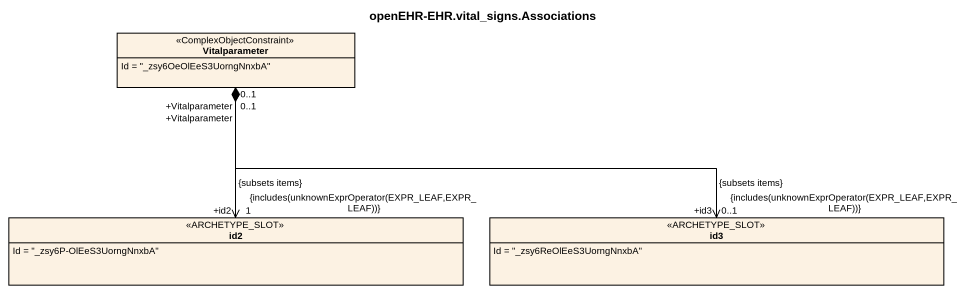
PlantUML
@startuml
title openEHR-EHR.vital_signs.Associations
hide circle
hide empty members
class Vitalparameter <<ComplexObjectConstraint>> {
  Id = "_zsy6OeOlEeS3UorngNnxbA"
}
class id2 <<ARCHETYPE_SLOT>> {
  Id = "_zsy6P-OlEeS3UorngNnxbA"
}
class id3 <<ARCHETYPE_SLOT>> {
  Id = "_zsy6ReOlEeS3UorngNnxbA"
}
Vitalparameter "+Vitalparameter\n0..1" *--> "+id2\n1\n{includes(unknownExprOperator(EXPR_LEAF,EXPR_LEAF))}\n{subsets items}" id2
Vitalparameter "+Vitalparameter\n0..1" *-right-> "+id3\n0..1\n{includes(unknownExprOperator(EXPR_LEAF,EXPR_LEAF))}\n{subsets items}" id3
@enduml
